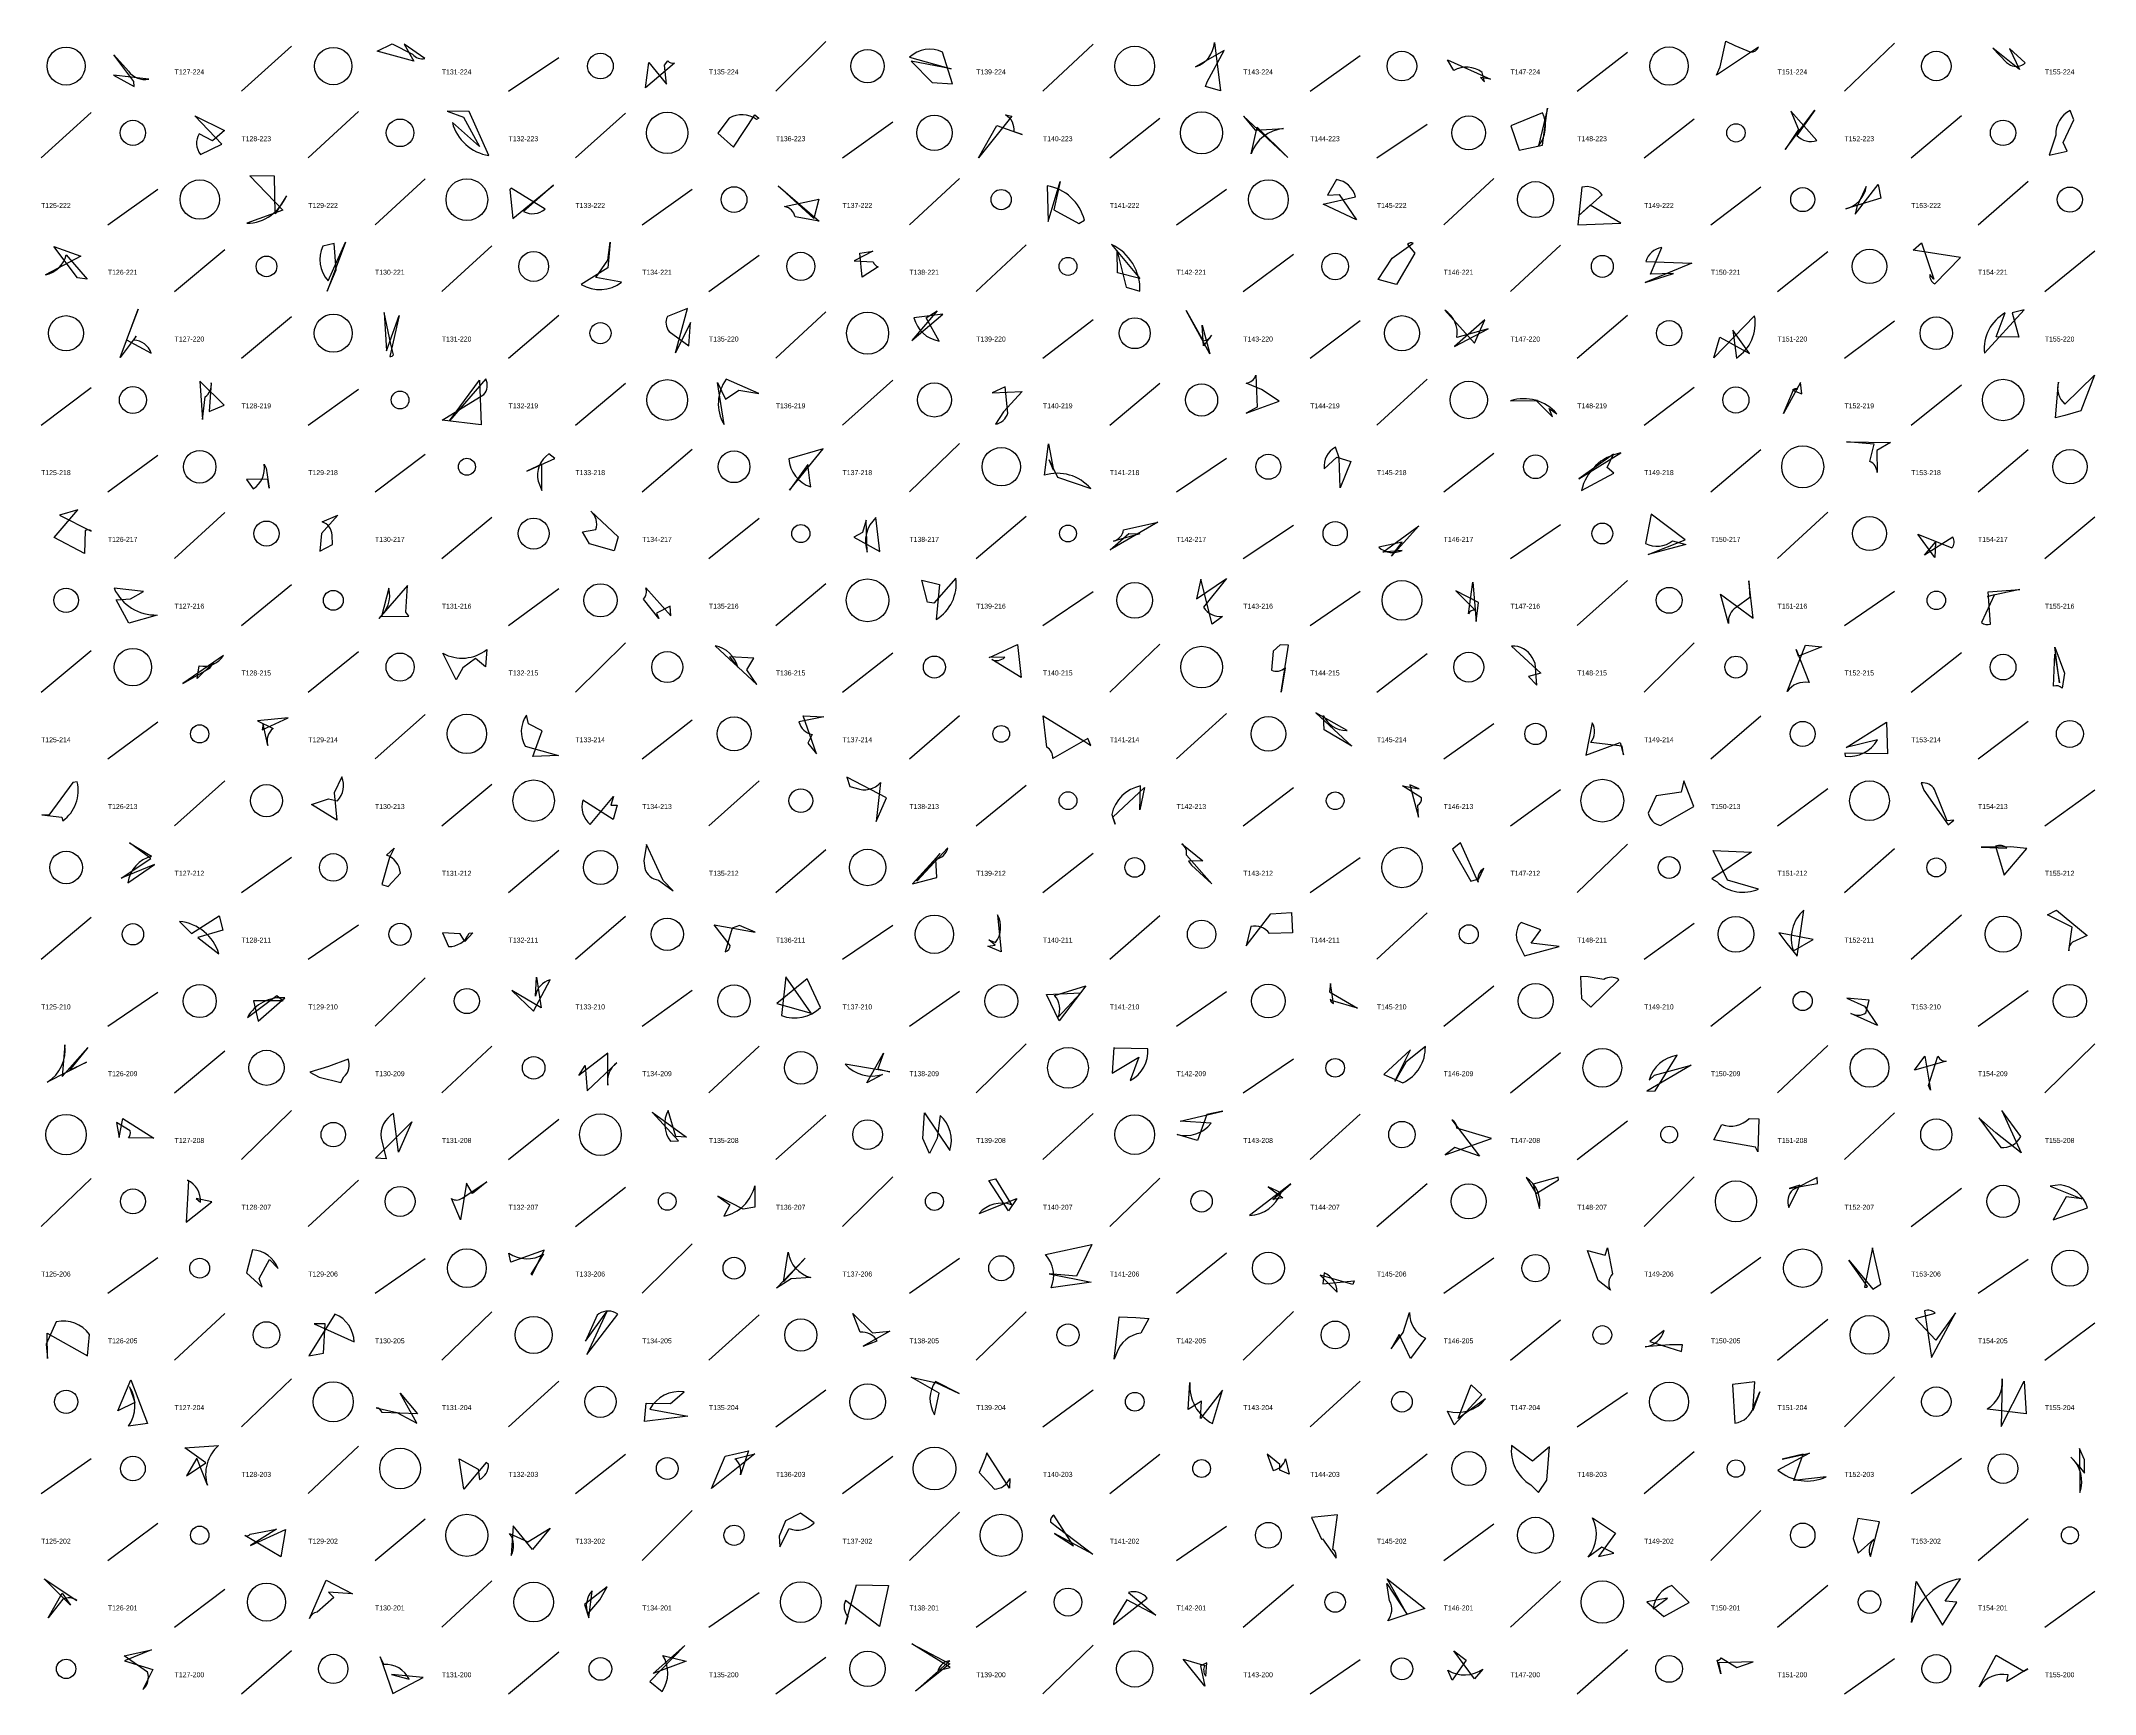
# Model space of a CAD drawing. Header units: millimetres. Extents: x -1 to 9990, y 0 to 15990.
# Drawn here: x 5000 to 6230, y 8000 to 8990 of the extents above; entities that cross this region are included whole.
import ezdxf

# ---------------------------------------------------------------- set-up
doc = ezdxf.new("R2010")
doc.units = ezdxf.units.MM
doc.layers.add('TEXT', color=3, linetype='Continuous')
doc.layers.add('WALL', color=1, linetype='Continuous')

msp = doc.modelspace()

# ---------------------------------------------------------------- linework, layer by layer
for points in [[(5055.6, 8965.7), (5043.6, 8981.8), (5052.3, 8972, 0.3), (5064.5, 8967.2), (5043.3, 8969.6), (5055.7, 8962.7)], [(5201.3, 8983.9), (5210.2, 8988.3), (5222.5, 8982.2, 0.3), (5229.9, 8979.6), (5217.4, 8988.1), (5223.2, 8977.9)], [(5533.6, 8965.1), (5545.9, 8964.4), (5539.9, 8983.4, 0.3), (5520.1, 8980.3), (5545.1, 8973.3), (5521.1, 8978)], [(5698.3, 8965.5), (5708.6, 8984.4), (5691.4, 8974.5, 0.3), (5702.7, 8989.2), (5706.3, 8960.2), (5697.4, 8962.8)], [(6009, 8990), (6014.4, 8987.3), (6023.9, 8983.4, 0.3), (6028.5, 8986.4), (6003.4, 8969.5), (6005.6, 8974.6)], [(6168.8, 8985.7), (6177, 8977.1), (6179.4, 8975.6, 0.3), (6188.3, 8976.9), (6178.9, 8985.6), (6184.9, 8973)], [(5374.5, 8964.1), (5373.3, 8975.5), (5375.3, 8978.1, 0.3), (5379.4, 8976.8), (5362, 8962), (5363.9, 8977.1)], [(5862, 8968.2), (5864.4, 8965.5), (5863, 8971.2, 0.3), (5846, 8972.3), (5842.2, 8978.8), (5868.1, 8967.2)], [(5109.9, 8936.5), (5102.6, 8930.3), (5094.6, 8934.4, 0.3), (5095.4, 8922.1), (5108.3, 8928.3), (5092.1, 8945.2)], [(5252.9, 8944.3), (5262.6, 8926.9), (5246.3, 8941.2, 0.3), (5268.2, 8921.4), (5256.3, 8947.7), (5243.2, 8948)], [(5427.5, 8945.8), (5429.9, 8943.7), (5428.5, 8942.9, 0.3), (5412, 8943.8), (5405.2, 8934.9), (5414.7, 8926.4)], [(5572.3, 8939.3), (5587.5, 8934), (5582.8, 8935.6, 0.3), (5577.5, 8945.7), (5581.4, 8944.9), (5561.5, 8920)], [(5720.2, 8944.9), (5727.1, 8936.6), (5744.1, 8937.5, 0.3), (5724.6, 8922.4), (5728.3, 8938.3), (5746.7, 8920.2)], [(5899.1, 8927.7), (5902.2, 8949.8), (5896.7, 8927.3, 0.3), (5899.1, 8947), (5880.2, 8939.2), (5885.2, 8924.7)], [(6044.4, 8925.1), (6062.3, 8948.5), (6051.5, 8933.5, 0.3), (6063.5, 8930.4), (6047.8, 8948), (6052.4, 8937)], [(6210.9, 8929.2), (6217.3, 8942.7), (6215.2, 8948.4, 0.3), (6206.6, 8933.7), (6202.6, 8921.6), (6213.4, 8924.1)], [(5125, 8909.2), (5144.8, 8888.6), (5123.2, 8880.8, 0.3), (5146.9, 8897.3), (5140.2, 8886.4), (5139.8, 8909)], [(5606.5, 8888.9), (5621.5, 8880.7), (5624.8, 8882.7, 0.3), (5602.5, 8903.3), (5603.2, 8881.8), (5610.3, 8905.9)], [(5787.7, 8882.9), (5767.8, 8892.2), (5787.2, 8896.7, 0.3), (5775.8, 8907), (5770.4, 8897.7), (5777.3, 8898)], [(5282.6, 8883.6), (5306.9, 8903.7), (5289, 8887.9, 0.3), (5301.8, 8889.2), (5281.5, 8901.8), (5280.7, 8901)], [(5441.5, 8903.2), (5465.9, 8882.1), (5451.6, 8884.6, 0.3), (5445.3, 8890.8), (5465.8, 8895.2), (5462.8, 8883.6)], [(5927.8, 8891.7), (5920.9, 8885.4), (5934.9, 8897.9, 0.3), (5922.7, 8902.5), (5920.4, 8880), (5946.1, 8880.9)], [(6100.1, 8904.1), (6101.8, 8895.8), (6080.8, 8889.5, 0.3), (6093.1, 8902.9), (6087.4, 8890.6), (6086.5, 8886.3)], [(5176.8, 8853), (5175.5, 8868.7), (5168.8, 8867.2, 0.3), (5171.9, 8846.4), (5182.3, 8869.6), (5171.3, 8840.2)], [(5340.8, 8869.5), (5339.4, 8854.1), (5323.4, 8844.2, 0.3), (5347.7, 8845.5), (5332.3, 8848.3), (5339.5, 8858.8)], [(5800.8, 8847.2), (5809.2, 8860), (5821.8, 8868.9, 0.3), (5818.3, 8868.1), (5822.7, 8863), (5811.8, 8844.1)], [(6126.1, 8869.2), (6133.6, 8847.3), (6131.1, 8850.1, 0.3), (6134.1, 8844.6), (6149.5, 8860.3), (6121.2, 8864.7)], [(5007.7, 8866.9), (5023.8, 8861.1), (5002.7, 8850, 0.3), (5015, 8861.9), (5027.6, 8847.4), (5021.9, 8848.1)], [(5498.1, 8864.2), (5486.9, 8858.3), (5498.4, 8857.8, 0.3), (5501.4, 8854.8), (5491.8, 8848.6), (5490.3, 8862.9)], [(5644.5, 8864.2), (5649.8, 8842.5), (5658.1, 8840.1, 0.3), (5641.1, 8868.1), (5658.1, 8847.7), (5644.7, 8851.1)], [(5977.7, 8850.7), (5963.8, 8850.4), (5970.6, 8866.3, 0.3), (5961, 8858), (5988.5, 8857), (5960.7, 8845.3)], [(5058.1, 8829.4), (5051.1, 8811.1), (5066, 8803.1, 0.3), (5055.5, 8810.9), (5057, 8813.2), (5047.3, 8800.4)], [(5206.9, 8804.5), (5214.4, 8825.5), (5208.9, 8801, 0.3), (5211.1, 8802.1), (5209.5, 8808.5), (5205.4, 8827.4)], [(5380, 8803.3), (5387.1, 8829.8), (5375.1, 8824.9, 0.3), (5376.1, 8816.1), (5388, 8807.4), (5388.9, 8821.4)], [(5521.5, 8810.6), (5540.1, 8826.3), (5522.7, 8824.2, 0.3), (5537.9, 8810.3), (5530.1, 8824.2), (5536.6, 8828.3)], [(5700, 8802.6), (5685.7, 8828.6), (5696, 8810.5, 0.3), (5700.9, 8813.8), (5696.1, 8807.4), (5695.4, 8819.9)], [(5846.5, 8807), (5866.6, 8817.6), (5847.9, 8812.5, 0.3), (5840.6, 8828.8), (5858.4, 8809.1), (5864.6, 8823)], [(6023.2, 8802.9), (6013.2, 8816.8), (6015.3, 8800.1, 0.3), (6026.2, 8825.4), (6001.7, 8800.3), (6005.4, 8812.6)], [(6184.5, 8812.6), (6170.9, 8812.9), (6176.3, 8827.1, 0.3), (6163.8, 8803.1), (6187.6, 8829), (6180.4, 8827.1)], [(5095, 8786.2), (5096.7, 8763.4), (5098.2, 8776.9, 0.3), (5101.9, 8785.2), (5100.6, 8768), (5109.6, 8771.9)], [(5263.6, 8760.2), (5240.3, 8763), (5265.2, 8778.2, 0.3), (5266.3, 8787.6), (5244.6, 8762.5), (5262.5, 8786.9)], [(5417.8, 8780.8), (5429.8, 8778.9), (5410.3, 8787.4, 0.3), (5409, 8760.4), (5405, 8785.4), (5409.9, 8775.4)], [(5587.5, 8780.1), (5576.4, 8767.9), (5571.5, 8760.5, 0.3), (5578.9, 8767.2), (5577.4, 8782.9), (5569.5, 8779.2)], [(5741.5, 8774.2), (5730.9, 8781.3), (5721.7, 8785.1, 0.3), (5727.5, 8789.8), (5728.2, 8770.6), (5721.6, 8767.1)], [(6043.4, 8766.9), (6049.4, 8781.1), (6052.1, 8781.6, 0.3), (6048.8, 8780.8), (6054.5, 8778.6), (6053.7, 8785.5)], [(6211.9, 8765.8), (6206.3, 8764.4), (6208.2, 8785.7, 0.3), (6212, 8772.5), (6229.8, 8789.8), (6221.5, 8768.5)], [(5905.2, 8764.9), (5903.1, 8769.8), (5907.7, 8766.8, 0.3), (5880.1, 8774.5), (5896.1, 8774.6), (5895.4, 8774.7)], [(5448.2, 8721), (5468.3, 8745.7), (5447.8, 8739.8, 0.3), (5460.9, 8722.9), (5460.6, 8725.2), (5459.1, 8736.3)], [(5603.8, 8739.1), (5608.8, 8728.7), (5628.6, 8721.9, 0.3), (5600.9, 8729.9), (5603.4, 8748.7), (5606.4, 8733)], [(5777.9, 8722.4), (5777.4, 8740.4), (5775.1, 8746.7, 0.3), (5768.4, 8733.8), (5775.9, 8740.8), (5784.3, 8738.1)], [(6107.6, 8749.6), (6099.3, 8744.8), (6099.6, 8731.5, 0.3), (6095.1, 8738.2), (6097.8, 8748.6), (6081.2, 8750)], [(5135.7, 8727.6), (5123.1, 8727.3), (5127, 8721.7, 0.3), (5133.6, 8736.6), (5134.8, 8734.2), (5136.5, 8722.1)], [(5290.9, 8732.3), (5307.7, 8740), (5304.1, 8742.7, 0.3), (5297.6, 8726.3), (5299.8, 8720.7), (5299.9, 8736.5)], [(5941.6, 8742.5), (5920.9, 8727.8), (5946.1, 8743.3, 0.3), (5922.5, 8720.7), (5941.9, 8731.2), (5937.9, 8734.6)], [(5022.1, 8709.2), (5011, 8706.1), (5029.9, 8696.5, 0.3), (5026.5, 8696.8), (5026.1, 8683), (5007.8, 8692.7)], [(5328.5, 8688.8), (5324.3, 8696), (5332.3, 8697.4, 0.3), (5329.2, 8708.5), (5345.7, 8693.1), (5343.3, 8684.6)], [(5166.9, 8684.5), (5174.5, 8688.4), (5174.4, 8694.1, 0.3), (5168.3, 8702), (5177.8, 8706), (5168, 8695.1)], [(5486.8, 8692.9), (5502.4, 8684.2), (5500, 8704.6, 0.3), (5494.8, 8683.8), (5494.2, 8703), (5491.9, 8695.7)], [(5651.4, 8695), (5658.1, 8694.8), (5642.2, 8690.5, 0.3), (5648.3, 8697.3), (5668.7, 8701.8), (5640.3, 8685.3)], [(5808.8, 8681.4), (5815.1, 8689.8), (5801.1, 8686.8, 0.3), (5815.2, 8684.9), (5803.6, 8683.8), (5825.1, 8699.7)], [(5984.6, 8691.3), (5964.2, 8706.6), (5960.8, 8689.1, 0.3), (5977.1, 8690.7), (5985, 8688.5), (5962.4, 8682.5)], [(6134.2, 8680.7), (6123.9, 8694.7), (6144.4, 8686.4, 0.3), (6145, 8692.8), (6127.9, 8682.1), (6134.6, 8689.9)], [(5053.6, 8655.8), (5061.4, 8660.2), (5043.7, 8662.2, 0.3), (5069.6, 8646.2), (5052.6, 8641.3), (5044.9, 8655.3)], [(5218.5, 8647.9), (5219.5, 8663.9), (5202.2, 8644.2, 0.3), (5208.2, 8662.2), (5203.9, 8645.4), (5220.3, 8645.5)], [(5368.6, 8647.3), (5370, 8644.1), (5360.7, 8655.7, 0.3), (5362.2, 8662.5), (5377.2, 8645.7), (5376.7, 8651.5)], [(5527.4, 8667), (5538, 8664.4), (5536, 8643.5, 0.3), (5547.8, 8668.3), (5534.6, 8653.3), (5530.8, 8654)], [(5691.9, 8655.9), (5709.9, 8668.1), (5696.2, 8651, 0.3), (5707.6, 8645.4), (5701.3, 8640.8), (5694.6, 8667.6)], [(5860.8, 8653.8), (5847.2, 8660.7), (5858.9, 8649.1, 0.3), (5854.8, 8646.9), (5857.5, 8665.9), (5859.5, 8642.4)], [(6022.7, 8666.7), (6023.3, 8656.7), (6015.2, 8650.8, 0.3), (6010.6, 8641.2), (6005.8, 8658.6), (6025.3, 8644.3)], [(6165.7, 8657.2), (6169.9, 8658.4), (6162.1, 8641.8, 0.3), (6167.5, 8640.8), (6166.1, 8660.1), (6185.1, 8661.4)], [(5252.5, 8614.5), (5248.6, 8607.4), (5240.6, 8623.3, 0.3), (5266.9, 8625.5), (5266.1, 8615.1), (5260.2, 8620.2)], [(5426.9, 8620.3), (5412.3, 8621.1), (5417.2, 8615, 0.3), (5403.6, 8627.7), (5428.7, 8604.5), (5422.7, 8613.3)], [(5584.8, 8628.6), (5587, 8608.8), (5569.4, 8619.5, 0.3), (5577.1, 8620.9), (5567.7, 8620.8), (5570.1, 8621.7)], [(5742, 8628.4), (5737.9, 8624.5), (5736.8, 8613.2, 0.3), (5745, 8614.6), (5742.7, 8600), (5747, 8628.1)], [(5895.8, 8604.1), (5894.7, 8617.3), (5892.9, 8620.8, 0.3), (5880.7, 8627.5), (5898.1, 8611.4), (5890.8, 8609.3)], [(6052.5, 8621.6), (6051, 8625.5), (6058.8, 8605.7, 0.3), (6045.7, 8600.3), (6056.6, 8628.2), (6066.5, 8627.2)], [(6205.9, 8626.9), (6211.8, 8611.3), (6210.3, 8602.3, 0.3), (6205.1, 8603.6), (6206, 8622.8), (6208.8, 8605.5)], [(5103.5, 8618), (5093.4, 8608.1), (5094.7, 8615.7, 0.3), (5109.2, 8621.9), (5084.9, 8605.1), (5101.1, 8614.3)], [(5300, 8576.8), (5291.9, 8581.1), (5290.7, 8586.2, 0.3), (5290, 8567.6), (5309.8, 8562), (5294.6, 8561.5)], [(5456.3, 8585.9), (5468.8, 8585.3), (5453.9, 8582.2, 0.3), (5461.8, 8574.7), (5459.2, 8569.4), (5464.3, 8563.1)], [(5628.7, 8568.1), (5626.8, 8572.3), (5605.9, 8560.2, 0.3), (5602.3, 8567), (5600.2, 8585.8), (5625.1, 8570.4)], [(5784.9, 8567.7), (5768.4, 8577.4), (5768, 8586, 0.3), (5781.8, 8577.1), (5782.1, 8577.1), (5763.5, 8587.6)], [(5147.9, 8584.7), (5129.7, 8582.9), (5138.9, 8578.2, 0.3), (5135.7, 8568.1), (5133, 8580.9), (5132.4, 8577.4)], [(5947.6, 8562.5), (5946.8, 8567.6), (5928.1, 8569.9, 0.3), (5929, 8581.7), (5925.2, 8562.3), (5945.6, 8569.9)], [(6105.7, 8563), (6080.3, 8563.5), (6080.5, 8561.6, 0.3), (6099.8, 8571.5), (6081.1, 8566.9), (6105.1, 8582.1)], [(5161.9, 8532.7), (5172.2, 8536.1), (5177.5, 8535, 0.3), (5180.1, 8549.2), (5175.6, 8539.7), (5177.2, 8523.4)], [(5482.5, 8549), (5484.3, 8543.4), (5488.1, 8542.4, 0.3), (5502.8, 8545.8), (5500.1, 8522.5), (5506.4, 8536.7)], [(5000.4, 8526.5), (5012.5, 8525.2), (5013, 8522.9, 0.3), (5021.7, 8546.3), (5019, 8545.9), (5004.7, 8526.3)], [(5345.1, 8532.4), (5342.6, 8523.7), (5324.5, 8535.3, 0.3), (5328.9, 8520.7), (5342.9, 8537.6), (5341.2, 8532.4)], [(5660.9, 8542.8), (5658, 8529.6), (5658.5, 8543.8, 0.3), (5641.2, 8526.7), (5643.3, 8521), (5641.8, 8525.1)], [(5819.8, 8544.5), (5825, 8525.1), (5824.5, 8532.3, 0.3), (5826.7, 8536.7), (5815.4, 8543.9), (5825.3, 8542)], [(5982.2, 8540.1), (5967.2, 8537.9), (5962.5, 8527.6, 0.3), (5969.9, 8520.1), (5989.7, 8531.6), (5983.8, 8546.8)], [(6145.6, 8523.3), (6141.6, 8523), (6134, 8541.7, 0.3), (6126, 8545.6), (6127.5, 8541.3), (6142.2, 8520.6)], [(5065.7, 8500.3), (5052.9, 8509.8), (5066.2, 8501.8, 0.3), (5051.9, 8485.8), (5068, 8496.8), (5047.9, 8488.6)], [(5204, 8484.8), (5207.9, 8483.7), (5215.2, 8491.6, 0.3), (5206.8, 8502.4), (5211.4, 8506.5), (5208.7, 8501)], [(5362.6, 8508.8), (5360.9, 8499), (5361.5, 8494.5, 0.3), (5369.7, 8487.4), (5378.5, 8481.1), (5372.6, 8487.1)], [(5521.8, 8485.2), (5536.4, 8488.9), (5535.8, 8499.9, 0.3), (5543, 8506.7), (5524.5, 8486.7), (5538.4, 8503.4)], [(5688.9, 8496.4), (5701.2, 8485.2), (5685.9, 8502.3, 0.3), (5683.2, 8509.2), (5695.8, 8498.9), (5687.1, 8498.7)], [(5856.3, 8486.7), (5861.1, 8488.1), (5864.1, 8494.6, 0.3), (5860.6, 8486.2), (5850.1, 8509.8), (5845.2, 8506)], [(6024.3, 8504.2), (6000.5, 8488.1), (6003.7, 8486.3, 0.3), (6028.5, 8482.1), (6010, 8487.4), (6001.3, 8505.2)], [(6179.4, 8507.4), (6161.8, 8507.1), (6177.3, 8506.5, 0.3), (6170.4, 8507.7), (6175.6, 8490.4), (6189.3, 8506.3)], [(5108.8, 8457.4), (5093.8, 8453.1), (5106.5, 8443.3, 0.3), (5082.9, 8462.7), (5090, 8455.5), (5106.6, 8466)], [(5571.3, 8448.5), (5567.5, 8451.7), (5571.5, 8450, 0.3), (5572.8, 8466.7), (5574.9, 8444.4), (5566.9, 8447.9)], [(5748.9, 8468), (5749.4, 8455.8), (5735.7, 8455.4, 0.3), (5724.5, 8459.7), (5721.6, 8448), (5736.4, 8467.3)], [(6045.5, 8449.4), (6051.7, 8441.8), (6055.6, 8469.5, 0.3), (6049.4, 8445), (6061.2, 8451.9), (6040.7, 8455.9)], [(6206.9, 8469.5), (6225.3, 8454.3), (6216.6, 8450.2, 0.3), (6214.4, 8445.1), (6216.3, 8459.3), (6201.6, 8466.7)], [(5250.9, 8455.3), (5240.4, 8455.9), (5243.9, 8447.6, 0.3), (5256.4, 8455.6), (5258.5, 8455.8), (5253.7, 8450.6)], [(5418.2, 8460.3), (5413.9, 8458.6), (5409.7, 8444.4, 0.3), (5412.7, 8448.3), (5403, 8460.7), (5427.7, 8456.3)], [(5892.3, 8449.7), (5898.1, 8457.6), (5886.3, 8462.1, 0.3), (5884.4, 8450), (5888.3, 8442), (5909.1, 8447.6)], [(5281.9, 8421.3), (5294.9, 8408.9), (5304.8, 8427.7, 0.3), (5296.1, 8418), (5296.7, 8429.2), (5299.5, 8410.9)], [(5461.2, 8407.7), (5446.1, 8429.4), (5443.4, 8406.4, 0.3), (5466.8, 8411.2), (5458.8, 8428.3), (5440.7, 8413.5)], [(5922.5, 8416.6), (5928.1, 8411.3), (5944.9, 8427.8, 0.3), (5935.9, 8427.9), (5926.6, 8429.5), (5921.9, 8429.6)], [(5127.2, 8415.1), (5130, 8403), (5146, 8416.9, 0.3), (5123.6, 8405.2), (5141.2, 8418.4), (5144.9, 8415.1)], [(5602.1, 8418.9), (5622.6, 8419.9), (5609, 8405.2, 0.3), (5607, 8418.4), (5625.7, 8424.2), (5609.7, 8403.2)], [(5788.3, 8410.8), (5773.5, 8415.1), (5772.1, 8416, 0.3), (5774, 8413.5), (5772.3, 8425.5), (5771.7, 8420.5)], [(6092, 8411.9), (6099.7, 8400.3), (6083.9, 8407.6, 0.3), (6092.9, 8408), (6094.8, 8415.6), (6081.4, 8416.7)], [(5017, 8373.6), (5027.3, 8378.4), (5003.7, 8366.4, 0.3), (5014.2, 8388.8), (5012.7, 8369.9), (5028, 8387.2)], [(5166.6, 8369.5), (5179.5, 8366.2), (5181.4, 8369.6, 0.3), (5184, 8380.2), (5172.1, 8375.7), (5160.9, 8372.3)], [(5325.9, 8376.3), (5327.1, 8361.3), (5344.9, 8378, 0.3), (5339.4, 8364.6), (5339.4, 8383.8), (5322.1, 8370.4)], [(5501.2, 8374.3), (5508.3, 8372.6), (5481.6, 8377.1, 0.3), (5504, 8371.1), (5494.6, 8366.1), (5504.6, 8383.7)], [(5641.5, 8371.7), (5657.5, 8381.4), (5652.3, 8367.5, 0.3), (5662.9, 8386.4), (5642.8, 8386.7), (5642.4, 8387.2)], [(5820.1, 8385.7), (5804.1, 8371), (5815.6, 8366.1, 0.3), (5829, 8387.8), (5817.4, 8378.3), (5810.7, 8367)], [(5961.7, 8361), (5966.6, 8361.2), (5979.9, 8382.5, 0.3), (5963.1, 8367.7), (5966.3, 8370.7), (5988.2, 8376.5)], [(6131.5, 8361.6), (6130.3, 8364.4), (6136, 8381.9, 0.3), (6141, 8378.9), (6122, 8373.6), (6128.1, 8381.9)], [(5048.9, 8344.7), (5067.6, 8332.8), (5052.3, 8333, 0.3), (5053.3, 8337.3), (5045.2, 8342.3), (5046.7, 8333.2)], [(5222.1, 8342.6), (5214, 8324.5), (5211.1, 8347.6, 0.3), (5203.6, 8332.9), (5206.7, 8320.5), (5200.3, 8320.9)], [(5386.6, 8333.4), (5380.2, 8333.8), (5375.5, 8349.4, 0.3), (5377, 8331.1), (5381.8, 8331.2), (5365.9, 8348.4)], [(5528.1, 8332.7), (5529, 8348.1), (5544.2, 8325.4, 0.3), (5538.4, 8346.5), (5536.6, 8332.8), (5532.1, 8323.7)], [(5698.1, 8347.1), (5692.5, 8331.4), (5680.3, 8335.1, 0.3), (5700.7, 8341.8), (5682.1, 8343), (5707.8, 8349.1)], [(5840.8, 8322.8), (5868.6, 8332.7), (5847.9, 8338.9, 0.3), (5844.8, 8343.9), (5861.5, 8322.1), (5846.7, 8327.3)], [(6026.8, 8327.5), (6001.7, 8331.8), (6006.5, 8341.1, 0.3), (6023, 8344.7), (6028.7, 8344.5), (6028.1, 8324.7)], [(6170.7, 8336.1), (6160.4, 8345.1), (6173.7, 8327.3, 0.3), (6185.7, 8333.8), (6174.2, 8349.4), (6185.9, 8324)], [(5102.2, 8294.7), (5092.9, 8296.7), (5095.5, 8294.5, 0.3), (5087.7, 8307.7), (5088.3, 8307.3), (5086.8, 8282.5)], [(5254.8, 8306), (5251.1, 8284), (5245.7, 8296.7, 0.3), (5252.2, 8296.9), (5267, 8306.8), (5258.3, 8299.8)], [(5405.2, 8298.2), (5412.5, 8293), (5408.8, 8286.2, 0.3), (5427.4, 8304.4), (5427.4, 8291.6), (5420.4, 8290.4)], [(5567.6, 8307.6), (5571.5, 8308.6), (5581.1, 8293, 0.3), (5561.7, 8287.8), (5584.4, 8296.8), (5579.4, 8289.4)], [(5737.7, 8296.1), (5748.4, 8305.6), (5723.7, 8286.6, 0.3), (5742.6, 8300.2), (5734.9, 8303.8), (5743.7, 8297.1)], [(5908.6, 8309.5), (5893.6, 8305.3), (5897.3, 8290.7, 0.3), (5889.3, 8309.4), (5895.3, 8299.8), (5908.7, 8307.9)], [(6063.8, 8305.7), (6063.6, 8309.4), (6049.1, 8302, 0.3), (6046.7, 8291.3), (6053.2, 8304.8), (6046.8, 8302.8)], [(6212.7, 8297.7), (6204.9, 8284), (6225.5, 8291.2, 0.3), (6209.1, 8304.9), (6203.1, 8304.1), (6222.1, 8296.5)], [(5130.7, 8248.9), (5136.8, 8260.2), (5141.9, 8254.8, 0.3), (5126.6, 8265.9), (5123.1, 8252.3), (5132.5, 8243.7)], [(5301.2, 8265.8), (5281.4, 8258.6), (5280.2, 8264, 0.3), (5300.9, 8263.5), (5293.4, 8251.5), (5294.2, 8251.1)], [(5603.8, 8251.7), (5628.9, 8246.6), (5604.9, 8243.2, 0.3), (5601.5, 8263.2), (5629.2, 8269.1), (5620, 8250.2)], [(5936.6, 8262.7), (5938.1, 8267.2), (5941, 8251.6, 0.3), (5939.8, 8241.8), (5932.6, 8247.6), (5926.2, 8265.6)], [(6101.7, 8245.5), (6096.8, 8267.2), (6092, 8243.7, 0.3), (6093.9, 8244), (6082.7, 8259.7), (6096.9, 8242.4)], [(5457.5, 8260.9), (5444.6, 8246.8), (5447.4, 8264.6, 0.3), (5460.9, 8249.4), (5449.2, 8248.7), (5440.5, 8243)], [(5785.5, 8245.3), (5766, 8250.8), (5776.1, 8240.7, 0.3), (5768.4, 8252.2), (5767.7, 8245.7), (5786.4, 8247.4)], [(5338.8, 8229.1), (5326.8, 8203.3), (5345.4, 8227.5, 0.3), (5334, 8227.7), (5333.1, 8226.9), (5326.1, 8211.2)], [(6134.7, 8211.8), (6122.6, 8224.8), (6134.3, 8228.1, 0.3), (6128, 8229.4), (6132.1, 8201.6), (6146.6, 8228.3)], [(5003.6, 8216), (5027.9, 8202.5), (5029, 8215.3, 0.3), (5009.1, 8222.9), (5003, 8209.5), (5003.9, 8201)], [(5170.2, 8221.7), (5163.6, 8221.7), (5187.5, 8210.8, 0.3), (5176, 8227.5), (5160.3, 8202.5), (5169.1, 8204.1)], [(5508.4, 8217.3), (5492.3, 8208.2), (5500.7, 8211.4, 0.3), (5490.6, 8216.6), (5486.1, 8227.8), (5498, 8216.3)], [(5655.7, 8225.4), (5663.4, 8224.9), (5658.7, 8216.1, 0.3), (5644.1, 8203.8), (5642.6, 8200.6), (5645.6, 8225.9)], [(5808.6, 8206.7), (5815.7, 8216.4), (5819.6, 8228.5, 0.3), (5829.1, 8213), (5820.2, 8200.9), (5813.4, 8215.2)], [(5983, 8209), (5975.3, 8209.1), (5960.7, 8207.9, 0.3), (5972, 8217.6), (5963.5, 8211.1), (5982.5, 8205)], [(5053.7, 8188.1), (5063.8, 8161.9), (5052.4, 8160.3, 0.3), (5053, 8183.9), (5056.1, 8174.5), (5046, 8169.5)], [(5215, 8180.1), (5225.4, 8167.7), (5204.3, 8168.5, 0.3), (5200.7, 8171.4), (5213.1, 8168.5), (5225, 8162.1)], [(5362.3, 8174.2), (5377, 8174), (5385.1, 8181, 0.3), (5364.5, 8170.6), (5387.3, 8166.3), (5361.3, 8163.2)], [(5536.3, 8186.4), (5549.8, 8180), (5535.6, 8187.2, 0.3), (5535.1, 8167.2), (5537.9, 8180.1), (5521.1, 8189.8)], [(5695, 8175.4), (5687, 8170.4), (5688, 8186.6, 0.3), (5701.6, 8161.9), (5707.5, 8182), (5694.3, 8165)], [(5862.8, 8179.1), (5846.3, 8161.1), (5842.2, 8169.4, 0.3), (5865.1, 8176.7), (5848.7, 8165), (5856.5, 8185.1)], [(6026.4, 8186.9), (6012.9, 8185.3), (6014.3, 8162.2, 0.3), (6025.6, 8171.9), (6029.4, 8181), (6025.2, 8169.7)], [(6188.9, 8167.8), (6165.7, 8170.6), (6165.4, 8170.7, 0.3), (6174.4, 8188.8), (6173.8, 8160.1), (6187.6, 8187.3)], [(5098.7, 8138.4), (5086.1, 8147.4), (5106.3, 8148.7, 0.3), (5099.6, 8125), (5093.3, 8141.2), (5087.1, 8130.6)], [(5409.7, 8142.5), (5423.7, 8145.5), (5418.8, 8131.2, 0.3), (5415.4, 8140.9), (5427.5, 8143.8), (5401.6, 8123.1)], [(5565.3, 8141.2), (5561.8, 8132.6), (5570.9, 8122.7, 0.3), (5580.1, 8129), (5579.9, 8123.2), (5566.4, 8144.5)], [(5741.8, 8137.4), (5734.2, 8143.6), (5737.9, 8133.9, 0.3), (5745.3, 8140.8), (5747.5, 8131.7), (5741.9, 8134)], [(5903.4, 8147.9), (5893.2, 8139.4), (5880.7, 8148.8, 0.3), (5892.1, 8125.3), (5896.8, 8120.6), (5901.8, 8128.1)], [(6042.6, 8140.6), (6059.1, 8144.2), (6040.1, 8134.1, 0.3), (6069.1, 8130.1), (6049.6, 8127.9), (6055.2, 8143.7)], [(6223.8, 8140.2), (6220.7, 8146.9), (6221, 8120.6, 0.3), (6215.6, 8141.9), (6220, 8137), (6223.8, 8132.2)], [(5250.3, 8140.8), (5261.7, 8134.7), (5262.5, 8128.4, 0.3), (5267.9, 8137.4), (5266.5, 8138.7), (5253.2, 8122.7)], [(5442, 8094.5), (5442.5, 8088.2), (5448, 8099, 0.3), (5462.9, 8102.4), (5454.9, 8108.3), (5445.8, 8103.6)], [(5606.9, 8096.1), (5618.2, 8088.6), (5606.6, 8107.1, 0.3), (5604.5, 8103.1), (5609.2, 8099.5), (5629.9, 8083.7)], [(5766.9, 8092.6), (5767.4, 8092.8), (5775.5, 8081.3, 0.3), (5773.7, 8086.5), (5776.3, 8107.2), (5760.8, 8105.7)], [(5146.3, 8098.4), (5143.5, 8082.2), (5122.1, 8094.9, 0.3), (5125.2, 8095.6), (5141, 8098.7), (5125.4, 8088.8)], [(5294.3, 8086.6), (5282.7, 8100.6), (5281.5, 8082.9, 0.3), (5280.5, 8096.1), (5291.5, 8091), (5304.8, 8099.3)], [(5941.8, 8084.4), (5934.7, 8088), (5926.5, 8082, 0.3), (5929.1, 8105.4), (5942.8, 8096.2), (5932.8, 8082.3)], [(6085.3, 8093), (6088.3, 8084.3), (6097.6, 8092.6, 0.3), (6095.5, 8082.3), (6100.9, 8103.1), (6088, 8105.1)], [(5017.7, 8053.2), (5001.8, 8068.9), (5021.5, 8055.9, 0.3), (5013.1, 8056.7), (5004.3, 8045.6), (5012.7, 8060.3)], [(5806.2, 8069), (5828.7, 8051.1), (5806.5, 8043.8, 0.3), (5807.6, 8055.8), (5805.9, 8066.2), (5818.1, 8047.5)], [(6147.3, 8054.9), (6140.3, 8055.5), (6149.5, 8069, 0.3), (6120.2, 8042.7), (6123, 8067.3), (6138.8, 8041.2)], [(5172.1, 8060.9), (5175.4, 8057.7), (5165.3, 8049, 0.3), (5160.7, 8045.1), (5170.7, 8068.1), (5186.6, 8059.9)], [(5325.5, 8053.5), (5328, 8045.5), (5330.1, 8061.7, 0.3), (5327.5, 8048), (5334.7, 8056.4), (5339.1, 8064.2)], [(5507.5, 8064.9), (5502.2, 8040.4), (5481.8, 8056, 0.3), (5483.1, 8046.4), (5481.7, 8041.7), (5488.4, 8065.3)], [(5642.5, 8043.7), (5642.3, 8041.6), (5662.5, 8057.3, 0.3), (5651.2, 8060.8), (5667.6, 8047.2), (5650.2, 8056.4)], [(5971.8, 8046.3), (5987.1, 8054.8), (5976.7, 8064.9, 0.3), (5965.4, 8050.9), (5974.1, 8057.4), (5961.7, 8055.2)], [(5049.9, 8019.9), (5066.9, 8014.6), (5061, 8002.6, 0.3), (5063.8, 8013), (5049.8, 8022.9), (5066.1, 8026.4)], [(5228.8, 8009.9), (5209.8, 8011.7), (5220.5, 8008.8, 0.3), (5205.2, 8017.7), (5203, 8022.2), (5210.6, 8000.3)], [(5385.5, 8029.1), (5364.6, 8007.5), (5371.9, 8001.5, 0.3), (5372.3, 8023.1), (5386.4, 8019.6), (5366.6, 8012.3)], [(5544.2, 8018), (5523.7, 8001.6), (5544.3, 8019.9, 0.3), (5537.1, 8014.1), (5544.4, 8015.9), (5521.4, 8030)], [(5696.9, 8004.7), (5684, 8020.8), (5696.9, 8017, 0.3), (5697.5, 8010.7), (5698.2, 8018.7), (5694.4, 8016.8)], [(5853.5, 8020.2), (5845.1, 8008.2), (5842.5, 8014.2, 0.3), (5863.5, 8014.9), (5858.5, 8009), (5846, 8025.9)], [(6004.6, 8018.7), (6006, 8012), (6003.7, 8020.2, 0.3), (6006.2, 8021.7), (6015.6, 8015.8), (6025.4, 8019.3)], [(6189.8, 8015), (6177.2, 8007.5), (6178, 8011.4, 0.3), (6160.6, 8004.3), (6170.9, 8023.2), (6187.4, 8013.7)]]:
    msp.add_lwpolyline(points, format="xyb", close=True)
for centre, radius in [((5015, 8975), 11.4), ((5175, 8975), 11.2), ((5335, 8975), 7.67), ((5495, 8975), 9.99), ((5655, 8975), 11.9), ((5815, 8975), 8.89), ((5975, 8975), 11.5), ((6135, 8975), 8.84), ((5055, 8935), 7.55), ((5215, 8935), 8.28), ((5375, 8935), 12.4), ((5535, 8935), 10.6), ((5695, 8935), 12.6), ((5855, 8935), 10.1), ((6175, 8935), 7.63), ((6015, 8935), 5.49), ((5095, 8895), 11.8), ((5255, 8895), 12.5), ((5735, 8895), 11.9), ((5895, 8895), 10.8), ((5415, 8895), 7.72), ((5575, 8895), 6.04), ((6055, 8895), 7.18), ((6215, 8895), 7.53), ((5135, 8855), 6.18), ((5295, 8855), 8.95), ((5455, 8855), 8.45), ((5615, 8855), 5.36), ((5775, 8855), 7.99), ((5935, 8855), 6.58), ((6095, 8855), 10.3), ((5015, 8815), 10.5), ((5175, 8815), 11.4), ((5335, 8815), 6.32), ((5495, 8815), 12.6), ((5655, 8815), 9.26), ((5815, 8815), 10.5), ((5975, 8815), 7.57), ((6135, 8815), 9.74), ((5055, 8775), 8.1), ((5375, 8775), 12.2), ((5535, 8775), 10.2), ((5695, 8775), 9.63), ((5855, 8775), 11.2), ((6015, 8775), 7.81), ((6175, 8775), 12.4), ((5215, 8775), 5.33), ((5575, 8735), 11.5), ((6055, 8735), 12.6), ((6215, 8735), 10.3), ((5095, 8735), 9.73), ((5255, 8735), 5.11), ((5415, 8735), 9.52), ((5735, 8735), 7.51), ((5895, 8735), 7.13), ((5135, 8695), 7.5), ((5295, 8695), 9.26), ((5455, 8695), 5.41), ((5615, 8695), 5.04), ((5775, 8695), 7.26), ((5935, 8695), 6.25), ((6095, 8695), 10.2), ((5015, 8655), 7.32), ((5175, 8655), 5.96), ((5335, 8655), 9.97), ((5495, 8655), 12.8), ((5655, 8655), 10.7), ((5815, 8655), 11.9), ((5975, 8655), 7.75), ((6135, 8655), 5.55), ((5055, 8615), 11.2), ((5215, 8615), 8.43), ((5375, 8615), 9.27), ((5695, 8615), 12.5), ((5855, 8615), 8.94), ((6175, 8615), 7.71), ((5535, 8615), 6.63), ((6015, 8615), 6.59), ((5255, 8575), 11.8), ((5095, 8575), 5.45), ((5415, 8575), 10.2), ((5575, 8575), 5.01), ((5735, 8575), 10.4), ((5895, 8575), 6.42), ((6055, 8575), 7.49), ((6215, 8575), 8.08), ((5135, 8535), 9.61), ((5295, 8535), 12.4), ((5455, 8535), 7.09), ((5615, 8535), 5.34), ((5775, 8535), 5.3), ((5935, 8535), 12.8), ((6095, 8535), 11.9), ((5015, 8495), 9.72), ((5175, 8495), 8.27), ((5335, 8495), 10.2), ((5495, 8495), 10.9), ((5655, 8495), 5.89), ((5815, 8495), 12.1), ((5975, 8495), 6.56), ((6135, 8495), 5.68), ((5375, 8455), 9.67), ((5535, 8455), 11.5), ((5695, 8455), 8.51), ((6015, 8455), 10.7), ((6175, 8455), 10.8), ((5055, 8455), 6.39), ((5215, 8455), 6.64), ((5855, 8455), 5.7), ((5895, 8415), 10.5), ((5095, 8415), 9.95), ((5255, 8415), 7.55), ((5415, 8415), 9.69), ((5575, 8415), 9.88), ((5735, 8415), 10.1), ((6055, 8415), 5.74), ((6215, 8415), 9.95), ((5135, 8375), 10.5), ((5295, 8375), 6.78), ((5455, 8375), 9.76), ((5615, 8375), 12.2), ((5775, 8375), 5.55), ((5935, 8375), 11.6), ((6095, 8375), 11.6), ((5015, 8335), 12.1), ((5175, 8335), 7.32), ((5335, 8335), 12.5), ((5495, 8335), 8.92), ((5655, 8335), 11.9), ((5815, 8335), 7.95), ((5975, 8335), 5.03), ((6135, 8335), 9.35), ((5215, 8295), 8.97), ((5855, 8295), 10.5), ((6015, 8295), 12.3), ((6175, 8295), 9.65), ((5055, 8295), 7.47), ((5375, 8295), 5.29), ((5535, 8295), 5.4), ((5695, 8295), 6.43), ((5255, 8255), 11.6), ((6055, 8255), 11.5), ((6215, 8255), 10.8), ((5095, 8255), 5.95), ((5415, 8255), 6.57), ((5575, 8255), 7.49), ((5735, 8255), 9.58), ((5895, 8255), 8.14), ((5135, 8215), 7.95), ((5295, 8215), 11.1), ((5455, 8215), 9.67), ((5615, 8215), 6.62), ((5775, 8215), 8.35), ((5935, 8215), 5.59), ((6095, 8215), 11.6), ((5015, 8175), 6.96), ((5175, 8175), 12), ((5335, 8175), 9.38), ((5495, 8175), 10.7), ((5655, 8175), 5.61), ((5815, 8175), 6.17), ((5975, 8175), 11.7), ((6135, 8175), 8.84), ((5215, 8135), 12.2), ((5535, 8135), 12.8), ((5855, 8135), 10.2), ((6175, 8135), 8.87), ((5055, 8135), 7.4), ((5375, 8135), 6.53), ((5695, 8135), 5.34), ((6015, 8135), 5.2), ((5255, 8095), 12.6), ((5575, 8095), 12.6), ((5895, 8095), 10.8), ((5095, 8095), 5.5), ((5415, 8095), 6.06), ((5735, 8095), 7.74), ((6055, 8095), 7.35), ((6215, 8095), 5.11), ((5135, 8055), 11.4), ((5295, 8055), 11.9), ((5455, 8055), 12.2), ((5615, 8055), 8.35), ((5775, 8055), 6.1), ((5935, 8055), 12.7), ((6095, 8055), 6.79), ((5015, 8015), 5.8), ((5175, 8015), 8.78), ((5335, 8015), 6.81), ((5495, 8015), 10.6), ((5655, 8015), 10.9), ((5815, 8015), 6.52), ((5975, 8015), 8.05), ((6135, 8015), 8.59)]:
    msp.add_circle(centre, radius)
at = {"layer": 'WALL'}
for p, q in [((5120, 8960), (5150, 8987)), ((5280, 8960), (5310, 8980.2)), ((5440, 8960), (5470, 8989.7)), ((5600, 8960), (5630, 8988.1)), ((5760, 8960), (5790, 8981.3)), ((5920, 8960), (5950, 8983.3)), ((6080, 8960), (6110, 8988.7)), ((5000, 8920), (5030, 8947.1)), ((5160, 8920), (5190, 8947.7)), ((5320, 8920), (5350, 8946.8)), ((5640, 8920), (5670, 8943.8)), ((5960, 8920), (5990, 8943.4)), ((6120, 8920), (6150, 8945.4)), ((5480, 8920), (5510, 8941.5)), ((5800, 8920), (5830, 8940.1)), ((5200, 8880), (5230, 8907.5)), ((5520, 8880), (5550, 8907.7)), ((5840, 8880), (5870, 8907.6)), ((6160, 8880), (6190, 8906)), ((5040, 8880), (5070, 8901.3)), ((5360, 8880), (5390, 8901.2)), ((5680, 8880), (5710, 8901.3)), ((6000, 8880), (6030, 8902.6)), ((5080, 8840), (5110, 8865.1)), ((5240, 8840), (5270, 8867.3)), ((5400, 8840), (5430, 8861.8)), ((5560, 8840), (5590, 8867.9)), ((5720, 8840), (5750, 8862.3)), ((5880, 8840), (5910, 8867.8)), ((6040, 8840), (6070, 8864)), ((6200, 8840), (6230, 8864.4)), ((5120, 8800), (5150, 8824.9)), ((5280, 8800), (5310, 8825.7)), ((5440, 8800), (5470, 8827.7)), ((5600, 8800), (5630, 8823.2)), ((5760, 8800), (5790, 8822.6)), ((5920, 8800), (5950, 8825.7)), ((6080, 8800), (6110, 8822.5)), ((5000, 8760), (5030, 8782.5)), ((5320, 8760), (5350, 8785.1)), ((5480, 8760), (5510, 8786.8)), ((5640, 8760), (5670, 8785.1)), ((5800, 8760), (5830, 8787.4)), ((5960, 8760), (5990, 8782.7)), ((6120, 8760), (6150, 8784)), ((5160, 8760), (5190, 8781.5)), ((5360, 8720), (5390, 8745.5)), ((5520, 8720), (5550, 8748.9)), ((6000, 8720), (6030, 8745.4)), ((5040, 8720), (5070, 8741.9)), ((5200, 8720), (5230, 8742.6)), ((5680, 8720), (5710, 8740.1)), ((5840, 8720), (5870, 8743.2)), ((6160, 8720), (6190, 8745.3)), ((5080, 8680), (5110, 8707.6)), ((5240, 8680), (5270, 8704.8)), ((5400, 8680), (5430, 8704.3)), ((5560, 8680), (5590, 8705.5)), ((5720, 8680), (5750, 8700.1)), ((5880, 8680), (5910, 8700.4)), ((6040, 8680), (6070, 8707.8)), ((6200, 8680), (6230, 8705)), ((5120, 8640), (5150, 8664.4)), ((5280, 8640), (5310, 8662)), ((5440, 8640), (5470, 8665.1)), ((5600, 8640), (5630, 8660.2)), ((5760, 8640), (5790, 8660.5)), ((5920, 8640), (5950, 8666.9)), ((6080, 8640), (6110, 8660.5)), ((5000, 8600), (5030, 8625)), ((5160, 8600), (5190, 8624.4)), ((5320, 8600), (5350, 8629.6)), ((5480, 8600), (5510, 8623.5)), ((5640, 8600), (5670, 8628.8)), ((5800, 8600), (5830, 8623.1)), ((5960, 8600), (5990, 8629.6)), ((6120, 8600), (6150, 8623.7)), ((5200, 8560), (5230, 8586.6)), ((5520, 8560), (5550, 8586)), ((5680, 8560), (5710, 8587.2)), ((6000, 8560), (6030, 8585.8)), ((5040, 8560), (5070, 8582.2)), ((5360, 8560), (5390, 8583.4)), ((5840, 8560), (5870, 8581.2)), ((6160, 8560), (6190, 8582.7)), ((5080, 8520), (5110, 8546.8)), ((5240, 8520), (5270, 8544.8)), ((5400, 8520), (5430, 8546.8)), ((5560, 8520), (5590, 8544.3)), ((5720, 8520), (5750, 8542.8)), ((5880, 8520), (5910, 8541.7)), ((6040, 8520), (6070, 8542.2)), ((6200, 8520), (6230, 8541.5)), ((5120, 8480), (5150, 8501.1)), ((5280, 8480), (5310, 8505.3)), ((5440, 8480), (5470, 8505.8)), ((5600, 8480), (5630, 8503.6)), ((5760, 8480), (5790, 8500.9)), ((5920, 8480), (5950, 8508.9)), ((6080, 8480), (6110, 8506.3)), ((5000, 8440), (5030, 8465.2)), ((5320, 8440), (5350, 8465.9)), ((5640, 8440), (5670, 8466.3)), ((5800, 8440), (5830, 8467.8)), ((6120, 8440), (6150, 8466.6)), ((5160, 8440), (5190, 8460.6)), ((5480, 8440), (5510, 8460.4)), ((5960, 8440), (5990, 8461.6)), ((5200, 8400), (5230, 8428.9)), ((5040, 8400), (5070, 8420.3)), ((5360, 8400), (5390, 8421.6)), ((5520, 8400), (5550, 8420.9)), ((5680, 8400), (5710, 8420.8)), ((5840, 8400), (5870, 8424.2)), ((6000, 8400), (6030, 8423.5)), ((6160, 8400), (6190, 8421.4)), ((5560, 8360), (5590, 8389.4)), ((6200, 8360), (6230, 8389.3)), ((5080, 8360), (5110, 8385.1)), ((5240, 8360), (5270, 8388)), ((5400, 8360), (5430, 8388)), ((5720, 8360), (5750, 8380.4)), ((5880, 8360), (5910, 8384.2)), ((6040, 8360), (6070, 8388.3)), ((5120, 8320), (5150, 8349.5)), ((5280, 8320), (5310, 8344.2)), ((5440, 8320), (5470, 8346.6)), ((5600, 8320), (5630, 8347.6)), ((5760, 8320), (5790, 8347.2)), ((5920, 8320), (5950, 8343.3)), ((6080, 8320), (6110, 8348)), ((5000, 8280), (5030, 8308.7)), ((5160, 8280), (5190, 8307.8)), ((5320, 8280), (5350, 8303.6)), ((5480, 8280), (5510, 8309.8)), ((5640, 8280), (5670, 8309)), ((5800, 8280), (5830, 8305.8)), ((5960, 8280), (5990, 8309.8)), ((6120, 8280), (6150, 8303)), ((5360, 8240), (5390, 8269.6)), ((5040, 8240), (5070, 8261.4)), ((5200, 8240), (5230, 8260.7)), ((5520, 8240), (5550, 8261)), ((5680, 8240), (5710, 8264.2)), ((5840, 8240), (5870, 8261.2)), ((6000, 8240), (6030, 8261.5)), ((6160, 8240), (6190, 8260.3)), ((5240, 8200), (5270, 8228.9)), ((5560, 8200), (5590, 8228.9)), ((5720, 8200), (5750, 8229)), ((5080, 8200), (5110, 8227.8)), ((5400, 8200), (5430, 8227)), ((5880, 8200), (5910, 8224.1)), ((6040, 8200), (6070, 8224.5)), ((6200, 8200), (6230, 8222.3)), ((5120, 8160), (5150, 8188.7)), ((5280, 8160), (5310, 8187.4)), ((5440, 8160), (5470, 8182.1)), ((5600, 8160), (5630, 8182.2)), ((5760, 8160), (5790, 8187.3)), ((5920, 8160), (5950, 8180.5)), ((6080, 8160), (6110, 8189.9)), ((5160, 8120), (5190, 8148.4)), ((5320, 8120), (5350, 8143.6)), ((5640, 8120), (5670, 8143.7)), ((5800, 8120), (5830, 8143.9)), ((5960, 8120), (5990, 8145.2)), ((5000, 8120), (5030, 8141)), ((5480, 8120), (5510, 8142.5)), ((6120, 8120), (6150, 8141.3)), ((5360, 8080), (5390, 8109.8)), ((5520, 8080), (5550, 8108.8)), ((6000, 8080), (6030, 8109.8)), ((5040, 8080), (5070, 8102.2)), ((5200, 8080), (5230, 8104.9)), ((5680, 8080), (5710, 8100.4)), ((5840, 8080), (5870, 8101.9)), ((6160, 8080), (6190, 8105)), ((5080, 8040), (5110, 8062.7)), ((5240, 8040), (5270, 8067.8)), ((5400, 8040), (5430, 8060.8)), ((5560, 8040), (5590, 8061.6)), ((5720, 8040), (5750, 8065.5)), ((5880, 8040), (5910, 8067.5)), ((6040, 8040), (6070, 8065.2)), ((6200, 8040), (6230, 8061.6)), ((5120, 8000), (5150, 8026.1)), ((5280, 8000), (5310, 8025.2)), ((5440, 8000), (5470, 8022.1)), ((5600, 8000), (5630, 8029.3)), ((5760, 8000), (5790, 8020.6)), ((5920, 8000), (5950, 8026.6)), ((6080, 8000), (6110, 8021.2))]:
    msp.add_line(p, q, dxfattribs=at)

# ---------------------------------------------------------------- texts
at = {"layer": 'TEXT'}
for s, p in [('T127-224', (5080, 8970)), ('T131-224', (5240, 8970)), ('T135-224', (5400, 8970)), ('T139-224', (5560, 8970)), ('T143-224', (5720, 8970)), ('T147-224', (5880, 8970)), ('T151-224', (6040, 8970)), ('T155-224', (6200, 8970)), ('T128-223', (5120, 8930)), ('T132-223', (5280, 8930)), ('T136-223', (5440, 8930)), ('T140-223', (5600, 8930)), ('T144-223', (5760, 8930)), ('T148-223', (5920, 8930)), ('T152-223', (6080, 8930)), ('T125-222', (5000, 8890)), ('T129-222', (5160, 8890)), ('T133-222', (5320, 8890)), ('T137-222', (5480, 8890)), ('T141-222', (5640, 8890)), ('T145-222', (5800, 8890)), ('T149-222', (5960, 8890)), ('T153-222', (6120, 8890)), ('T126-221', (5040, 8850)), ('T130-221', (5200, 8850)), ('T134-221', (5360, 8850)), ('T138-221', (5520, 8850)), ('T142-221', (5680, 8850)), ('T146-221', (5840, 8850)), ('T150-221', (6000, 8850)), ('T154-221', (6160, 8850)), ('T127-220', (5080, 8810)), ('T131-220', (5240, 8810)), ('T135-220', (5400, 8810)), ('T139-220', (5560, 8810)), ('T143-220', (5720, 8810)), ('T147-220', (5880, 8810)), ('T151-220', (6040, 8810)), ('T155-220', (6200, 8810)), ('T128-219', (5120, 8770)), ('T132-219', (5280, 8770)), ('T136-219', (5440, 8770)), ('T140-219', (5600, 8770)), ('T144-219', (5760, 8770)), ('T148-219', (5920, 8770)), ('T152-219', (6080, 8770)), ('T125-218', (5000, 8730)), ('T129-218', (5160, 8730)), ('T133-218', (5320, 8730)), ('T137-218', (5480, 8730)), ('T141-218', (5640, 8730)), ('T145-218', (5800, 8730)), ('T149-218', (5960, 8730)), ('T153-218', (6120, 8730)), ('T126-217', (5040, 8690)), ('T130-217', (5200, 8690)), ('T134-217', (5360, 8690)), ('T138-217', (5520, 8690)), ('T142-217', (5680, 8690)), ('T146-217', (5840, 8690)), ('T150-217', (6000, 8690)), ('T154-217', (6160, 8690)), ('T127-216', (5080, 8650)), ('T131-216', (5240, 8650)), ('T135-216', (5400, 8650)), ('T139-216', (5560, 8650)), ('T143-216', (5720, 8650)), ('T147-216', (5880, 8650)), ('T151-216', (6040, 8650)), ('T155-216', (6200, 8650)), ('T128-215', (5120, 8610)), ('T132-215', (5280, 8610)), ('T136-215', (5440, 8610)), ('T140-215', (5600, 8610)), ('T144-215', (5760, 8610)), ('T148-215', (5920, 8610)), ('T152-215', (6080, 8610)), ('T125-214', (5000, 8570)), ('T129-214', (5160, 8570)), ('T133-214', (5320, 8570)), ('T137-214', (5480, 8570)), ('T141-214', (5640, 8570)), ('T145-214', (5800, 8570)), ('T149-214', (5960, 8570)), ('T153-214', (6120, 8570)), ('T126-213', (5040, 8530)), ('T130-213', (5200, 8530)), ('T134-213', (5360, 8530)), ('T138-213', (5520, 8530)), ('T142-213', (5680, 8530)), ('T146-213', (5840, 8530)), ('T150-213', (6000, 8530)), ('T154-213', (6160, 8530)), ('T127-212', (5080, 8490)), ('T131-212', (5240, 8490)), ('T135-212', (5400, 8490)), ('T139-212', (5560, 8490)), ('T143-212', (5720, 8490)), ('T147-212', (5880, 8490)), ('T151-212', (6040, 8490)), ('T155-212', (6200, 8490)), ('T128-211', (5120, 8450)), ('T132-211', (5280, 8450)), ('T136-211', (5440, 8450)), ('T140-211', (5600, 8450)), ('T144-211', (5760, 8450)), ('T148-211', (5920, 8450)), ('T152-211', (6080, 8450)), ('T125-210', (5000, 8410)), ('T129-210', (5160, 8410)), ('T133-210', (5320, 8410)), ('T137-210', (5480, 8410)), ('T141-210', (5640, 8410)), ('T145-210', (5800, 8410)), ('T149-210', (5960, 8410)), ('T153-210', (6120, 8410)), ('T126-209', (5040, 8370)), ('T130-209', (5200, 8370)), ('T134-209', (5360, 8370)), ('T138-209', (5520, 8370)), ('T142-209', (5680, 8370)), ('T146-209', (5840, 8370)), ('T150-209', (6000, 8370)), ('T154-209', (6160, 8370)), ('T127-208', (5080, 8330)), ('T131-208', (5240, 8330)), ('T135-208', (5400, 8330)), ('T139-208', (5560, 8330)), ('T143-208', (5720, 8330)), ('T147-208', (5880, 8330)), ('T151-208', (6040, 8330)), ('T155-208', (6200, 8330)), ('T128-207', (5120, 8290)), ('T132-207', (5280, 8290)), ('T136-207', (5440, 8290)), ('T140-207', (5600, 8290)), ('T144-207', (5760, 8290)), ('T148-207', (5920, 8290)), ('T152-207', (6080, 8290)), ('T125-206', (5000, 8250)), ('T129-206', (5160, 8250)), ('T133-206', (5320, 8250)), ('T137-206', (5480, 8250)), ('T141-206', (5640, 8250)), ('T145-206', (5800, 8250)), ('T149-206', (5960, 8250)), ('T153-206', (6120, 8250)), ('T126-205', (5040, 8210)), ('T130-205', (5200, 8210)), ('T134-205', (5360, 8210)), ('T138-205', (5520, 8210)), ('T142-205', (5680, 8210)), ('T146-205', (5840, 8210)), ('T150-205', (6000, 8210)), ('T154-205', (6160, 8210)), ('T127-204', (5080, 8170)), ('T131-204', (5240, 8170)), ('T135-204', (5400, 8170)), ('T139-204', (5560, 8170)), ('T143-204', (5720, 8170)), ('T147-204', (5880, 8170)), ('T151-204', (6040, 8170)), ('T155-204', (6200, 8170)), ('T128-203', (5120, 8130)), ('T132-203', (5280, 8130)), ('T136-203', (5440, 8130)), ('T140-203', (5600, 8130)), ('T144-203', (5760, 8130)), ('T148-203', (5920, 8130)), ('T152-203', (6080, 8130)), ('T125-202', (5000, 8090)), ('T129-202', (5160, 8090)), ('T133-202', (5320, 8090)), ('T137-202', (5480, 8090)), ('T141-202', (5640, 8090)), ('T145-202', (5800, 8090)), ('T149-202', (5960, 8090)), ('T153-202', (6120, 8090)), ('T126-201', (5040, 8050)), ('T130-201', (5200, 8050)), ('T134-201', (5360, 8050)), ('T138-201', (5520, 8050)), ('T142-201', (5680, 8050)), ('T146-201', (5840, 8050)), ('T150-201', (6000, 8050)), ('T154-201', (6160, 8050)), ('T127-200', (5080, 8010)), ('T131-200', (5240, 8010)), ('T135-200', (5400, 8010)), ('T139-200', (5560, 8010)), ('T143-200', (5720, 8010)), ('T147-200', (5880, 8010)), ('T151-200', (6040, 8010)), ('T155-200', (6200, 8010))]:
    msp.add_text(s, height=3, dxfattribs=at).set_placement(p)

doc.saveas('drawing.dxf')
